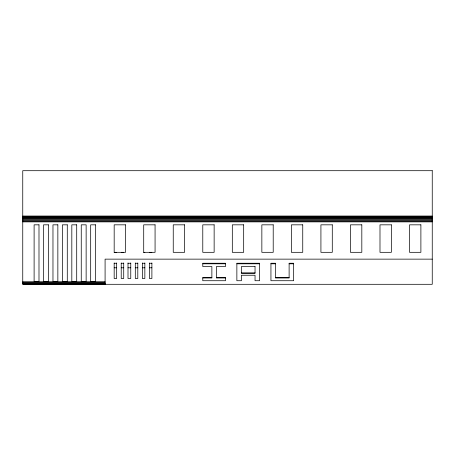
<?xml version="1.0" encoding="UTF-8"?>
<svg xmlns="http://www.w3.org/2000/svg" width="455" height="455" viewBox="0 0 455 455"><rect width="100%" height="100%" fill="white"/><g stroke="black" fill="none" stroke-linecap="round" stroke-linejoin="round"><path stroke-width="0.68" d="M22.75 216.142L432.25 216.142M22.75 216.233L432.25 216.233M22.75 216.478L432.25 216.478M22.75 216.853L432.25 216.853M22.75 217.342L432.25 217.342M22.75 217.939L432.25 217.939M22.75 218.633L432.25 218.633M22.75 219.412L432.25 219.412M22.75 220.248L432.25 220.248M22.75 221.13L432.25 221.13M22.75 221.875L432.25 221.875M114.177 252.57L116.673 252.57M121.218 252.57L123.72 252.57M143.598 252.57L144.849 252.57M149.394 252.57L151.89 252.57M432.25 259.14L105.088 259.14L105.088 284.301M114.177 263.252L116.673 263.252M121.218 263.252L123.72 263.252M128.003 263.252L130.761 263.252M135.306 263.252L137.802 263.252M142.347 263.252L144.849 263.252M149.394 263.252L151.89 263.252M202.782 263.798L225.504 263.798M236.862 263.798L259.583 263.798M270.941 263.798L275.485 263.798M289.118 263.798L293.663 263.798M114.177 267.796L116.673 267.796M121.218 267.796L123.72 267.796M128.003 267.796L130.761 267.796M135.306 267.796L137.802 267.796M142.347 267.796L144.849 267.796M149.394 267.796L151.89 267.796M241.406 272.858L255.039 272.858M211.871 277.436L202.782 277.436L202.782 280.724L225.504 280.724L225.504 277.436L216.415 277.436M275.485 277.436L289.118 277.436M202.782 277.982L211.871 277.982L211.871 266.539L202.782 266.539L202.782 263.252L225.504 263.252L225.504 266.539L216.415 266.539L216.415 277.982L225.504 277.982M81.252 281.366L86.137 281.366L86.137 224.833L81.252 224.833L81.252 281.742M22.75 281.742L105.088 281.742M22.75 282.595L105.088 282.595M22.75 283.164L105.088 283.164M22.75 283.732L105.088 283.732M22.75 284.017L105.088 284.017M151.89 262.95L151.89 278.483L149.394 278.483L149.394 262.95M144.849 262.95L144.849 278.483L142.347 278.483L142.347 262.95M137.802 262.95L137.802 278.483L135.306 278.483L135.306 262.95M130.761 262.95L130.761 278.483L128.003 278.483L128.003 262.95M123.72 262.95L123.72 278.483L121.218 278.483L121.218 262.95M116.673 262.95L116.673 278.483L114.177 278.483L114.177 262.95M432.25 170.699L22.75 170.699L22.75 284.301L432.25 284.301L432.25 170.699M38.993 224.833L34.108 224.833L34.108 281.344L38.993 281.344L38.993 224.833M48.423 224.833L43.538 224.833L43.538 281.344L48.423 281.344L48.423 224.833M57.853 224.833L52.968 224.833L52.968 281.344L57.853 281.344L57.853 224.833M67.283 224.833L62.398 224.833L62.398 281.344L67.283 281.344L67.283 224.833M76.707 224.833L71.822 224.833L71.822 281.344L76.707 281.344L76.707 224.833M95.567 224.833L90.681 224.833L90.681 281.366L95.567 281.366L95.567 224.833M125.534 224.833L114.177 224.833L114.177 252.32L125.534 252.32L125.534 224.833M155.07 224.833L143.712 224.833L143.712 252.32L155.07 252.32L155.07 224.833M184.605 224.833L173.247 224.833L173.247 252.32L184.605 252.32L184.605 224.833M214.14 224.833L202.782 224.833L202.782 252.32L214.14 252.32L214.14 224.833M243.675 224.833L232.317 224.833L232.317 252.32L243.675 252.32L243.675 224.833M273.21 224.833L261.852 224.833L261.852 252.32L273.21 252.32L273.21 224.833M302.746 224.833L291.388 224.833L291.388 252.32L302.746 252.32L302.746 224.833M332.286 224.833L320.923 224.833L320.923 252.32L332.286 252.32L332.286 224.833M361.822 224.833L350.458 224.833L350.458 252.32L361.822 252.32L361.822 224.833M391.357 224.833L379.993 224.833L379.993 252.32L391.357 252.32L391.357 224.833M420.892 224.833L409.528 224.833L409.528 252.32L420.892 252.32L420.892 224.833M259.583 263.252L236.862 263.252L236.862 280.724L241.406 280.724L241.406 275.241L255.039 275.241L255.039 280.724L259.583 280.724L259.583 263.252M275.485 263.252L270.941 263.252L270.941 280.724L293.663 280.724L293.663 263.252L289.118 263.252L289.118 277.982L275.485 277.982L275.485 263.252M255.039 266.539L241.406 266.539L241.406 273.398L255.039 273.398L255.039 266.539"/></g></svg>
